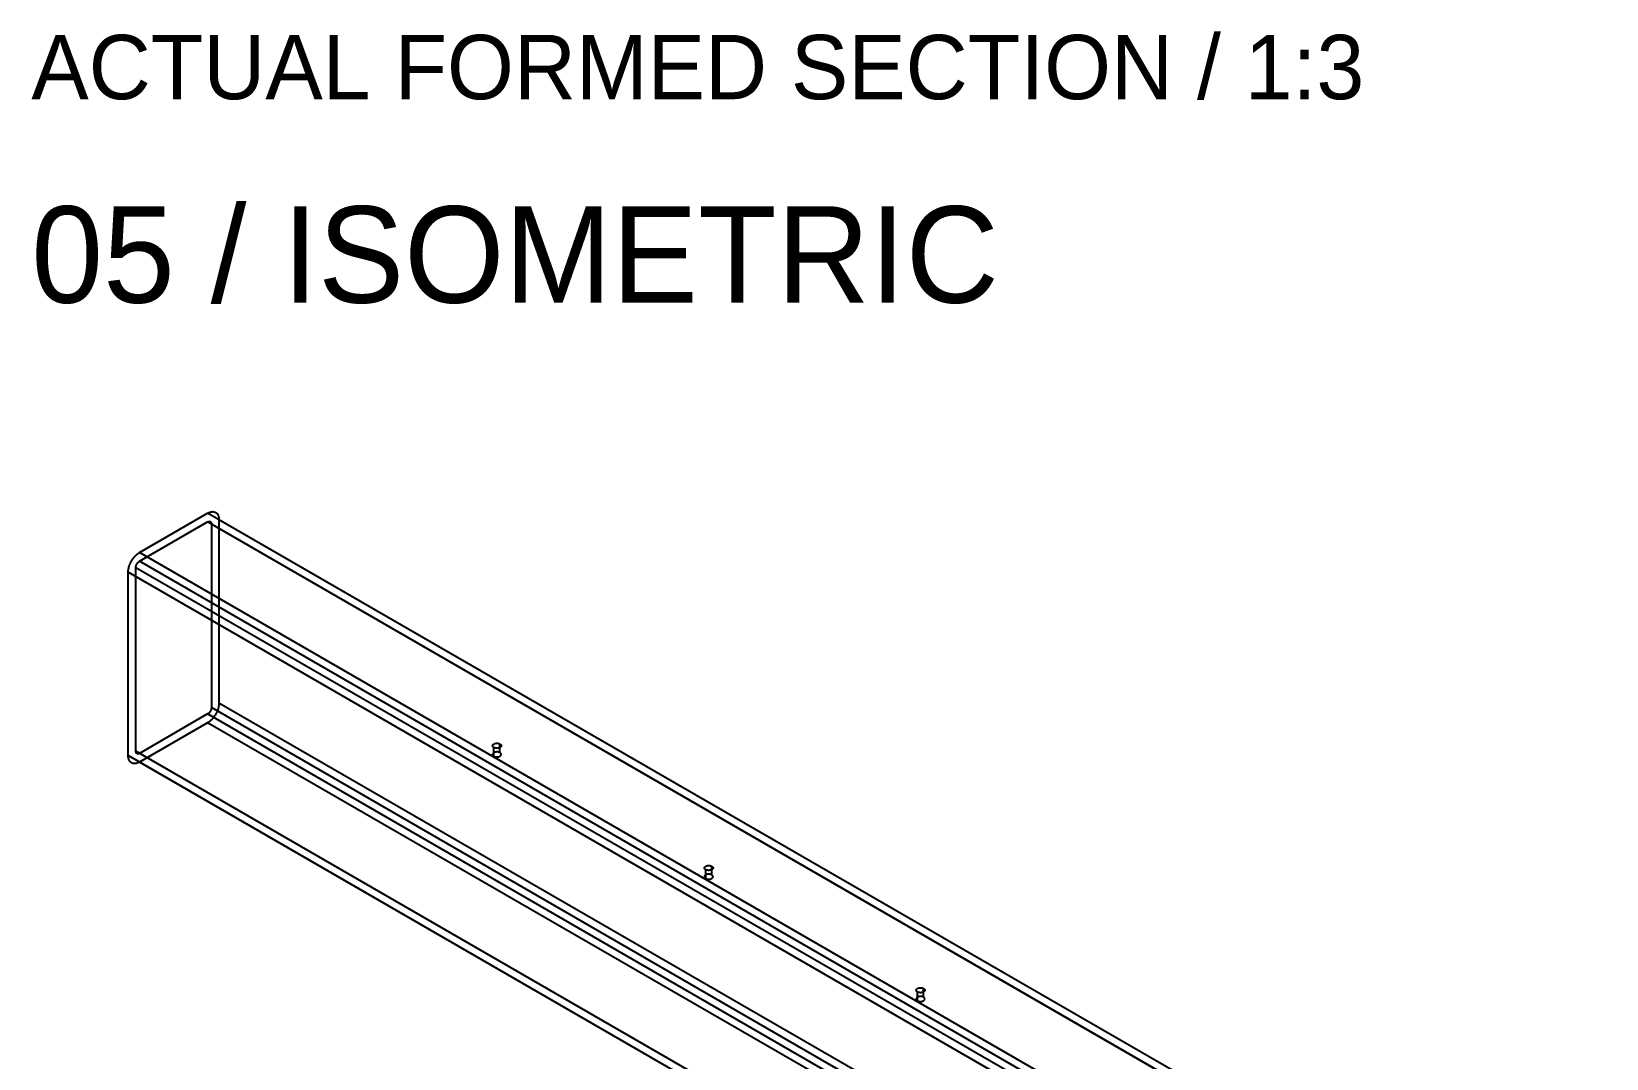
# Model space of a CAD drawing. Header units: inches. Extents: x 1.4 to 100.6, y 1.4 to 64.6.
# Drawn here: x 81.75 to 94, y 37.16 to 45.15 of the extents above; entities that cross this region are included whole.
import ezdxf

# ---------------------------------------------------------------- set-up
doc = ezdxf.new("R2010")
doc.units = ezdxf.units.IN
doc.header["$MEASUREMENT"] = 0

msp = doc.modelspace()

# ---------------------------------------------------------------- linework, layer by layer
at = {"layer": 'OUTLINE'}
for p, q in [((82.592, 41.099), (83.121, 41.405)), ((83.121, 41.405), (83.123, 41.406)), ((96.325, 33.781), (83.121, 41.405)), ((83.123, 41.406), (83.125, 41.407)), ((83.125, 41.407), (83.127, 41.408)), ((83.127, 41.408), (83.13, 41.409)), ((83.13, 41.409), (83.132, 41.41)), ((83.132, 41.41), (83.134, 41.411)), ((83.134, 41.411), (83.136, 41.412)), ((83.136, 41.412), (83.138, 41.413)), ((83.138, 41.413), (83.14, 41.413)), ((83.14, 41.413), (83.142, 41.414)), ((83.142, 41.414), (83.144, 41.415)), ((83.144, 41.415), (83.147, 41.415)), ((83.147, 41.415), (83.149, 41.415)), ((83.149, 41.415), (83.151, 41.416)), ((83.151, 41.416), (83.153, 41.416)), ((83.153, 41.416), (83.155, 41.416)), ((83.155, 41.416), (83.157, 41.417)), ((83.157, 41.417), (83.159, 41.417)), ((83.159, 41.417), (83.161, 41.417)), ((83.161, 41.417), (83.163, 41.417)), ((83.163, 41.417), (83.164, 41.417)), ((83.164, 41.417), (83.166, 41.416)), ((83.166, 41.416), (83.168, 41.416)), ((83.168, 41.416), (83.17, 41.416)), ((83.17, 41.416), (83.172, 41.415)), ((83.172, 41.415), (83.173, 41.415)), ((83.173, 41.415), (83.175, 41.414)), ((83.175, 41.414), (83.177, 41.414)), ((83.177, 41.414), (83.179, 41.413)), ((83.179, 41.413), (83.18, 41.412)), ((83.18, 41.412), (83.182, 41.412)), ((83.182, 41.412), (83.183, 41.411)), ((83.183, 41.411), (83.185, 41.41)), ((83.185, 41.41), (83.186, 41.409)), ((83.186, 41.409), (83.188, 41.408)), ((83.188, 41.408), (83.189, 41.407)), ((83.189, 41.407), (83.19, 41.406)), ((83.19, 41.406), (83.192, 41.404)), ((83.192, 41.404), (83.193, 41.403)), ((83.193, 41.403), (83.194, 41.402)), ((83.194, 41.402), (83.195, 41.4)), ((83.195, 41.4), (83.197, 41.399)), ((83.197, 41.399), (83.198, 41.397)), ((83.198, 41.397), (83.199, 41.396)), ((83.199, 41.396), (83.2, 41.394)), ((82.592, 41.031), (83.121, 41.337)), ((96.325, 33.713), (83.121, 41.337)), ((83.121, 41.337), (83.122, 41.337)), ((83.122, 41.337), (83.122, 41.338)), ((83.122, 41.338), (83.123, 41.338)), ((83.123, 41.338), (83.124, 41.338)), ((83.124, 41.338), (83.125, 41.339)), ((83.125, 41.339), (83.125, 41.339)), ((83.125, 41.339), (83.126, 41.339)), ((83.126, 41.339), (83.127, 41.339)), ((83.127, 41.339), (83.127, 41.34)), ((83.127, 41.34), (83.128, 41.34)), ((83.128, 41.34), (83.129, 41.34)), ((83.129, 41.34), (83.129, 41.34)), ((83.129, 41.34), (83.13, 41.34)), ((83.13, 41.34), (83.131, 41.34)), ((83.131, 41.34), (83.132, 41.341)), ((83.132, 41.341), (83.132, 41.341)), ((83.132, 41.341), (83.133, 41.341)), ((83.133, 41.341), (83.133, 41.341)), ((83.133, 41.341), (83.134, 41.341)), ((83.134, 41.341), (83.135, 41.341)), ((83.135, 41.341), (83.135, 41.341)), ((83.135, 41.341), (83.136, 41.341)), ((83.136, 41.341), (83.137, 41.341)), ((83.137, 41.341), (83.137, 41.34)), ((83.137, 41.34), (83.138, 41.34)), ((83.138, 41.34), (83.138, 41.34)), ((83.138, 41.34), (83.139, 41.34)), ((83.139, 41.34), (83.14, 41.34)), ((83.14, 41.34), (83.14, 41.34)), ((83.14, 41.34), (83.141, 41.339)), ((83.141, 41.339), (83.141, 41.339)), ((83.141, 41.339), (83.142, 41.339)), ((83.142, 41.339), (83.142, 41.338)), ((83.142, 41.338), (83.143, 41.338)), ((83.143, 41.338), (83.143, 41.338)), ((83.143, 41.338), (83.144, 41.337)), ((83.144, 41.337), (83.144, 41.337)), ((83.144, 41.337), (83.145, 41.337)), ((83.145, 41.337), (83.145, 41.336)), ((83.145, 41.336), (83.145, 41.336)), ((83.145, 41.336), (83.146, 41.335)), ((83.146, 41.335), (83.146, 41.335)), ((83.146, 41.335), (83.147, 41.334)), ((83.147, 41.334), (83.147, 41.334)), ((83.147, 41.334), (83.147, 41.333)), ((83.147, 41.333), (83.148, 41.333)), ((83.148, 41.333), (83.148, 41.332)), ((83.148, 41.332), (83.148, 41.331)), ((83.148, 41.331), (83.148, 41.331)), ((83.148, 41.331), (83.149, 41.33)), ((83.149, 41.33), (83.149, 41.33)), ((83.149, 41.33), (83.149, 41.329)), ((83.149, 41.329), (83.149, 41.328)), ((83.149, 41.328), (83.149, 41.327)), ((83.149, 41.327), (83.15, 41.327)), ((83.15, 41.327), (83.15, 41.326)), ((83.15, 41.326), (83.15, 41.325)), ((83.15, 41.325), (83.15, 41.325)), ((83.15, 41.325), (83.15, 41.324)), ((83.15, 41.324), (83.15, 41.323)), ((83.15, 41.323), (83.15, 41.322)), ((83.15, 41.322), (83.15, 41.321)), ((83.15, 41.321), (83.15, 41.321)), ((83.15, 41.321), (83.15, 41.32)), ((96.354, 33.696), (83.15, 41.32)), ((83.15, 41.32), (83.15, 39.893)), ((83.2, 41.394), (83.201, 41.392)), ((83.201, 41.392), (83.202, 41.391)), ((83.202, 41.391), (83.202, 41.389)), ((83.202, 41.389), (83.203, 41.387)), ((83.203, 41.387), (83.204, 41.385)), ((83.204, 41.385), (83.205, 41.383)), ((83.205, 41.383), (83.205, 41.381)), ((83.205, 41.381), (83.206, 41.379)), ((83.206, 41.379), (83.206, 41.377)), ((83.206, 41.377), (83.207, 41.375)), ((83.207, 41.375), (83.207, 41.373)), ((83.207, 41.373), (83.208, 41.37)), ((83.208, 41.37), (83.208, 41.368)), ((83.208, 41.368), (83.208, 41.366)), ((83.208, 41.366), (83.209, 41.363)), ((83.209, 41.363), (83.209, 41.361)), ((83.209, 41.361), (83.209, 41.359)), ((83.209, 41.359), (83.209, 41.356)), ((83.209, 41.356), (83.209, 41.354)), ((83.209, 41.354), (83.209, 39.927)), ((96.413, 33.73), (83.209, 41.354)), ((82.526, 41.028), (82.528, 41.03)), ((82.528, 41.03), (82.529, 41.033)), ((82.529, 41.033), (82.531, 41.036)), ((82.531, 41.036), (82.532, 41.038)), ((82.532, 41.038), (82.534, 41.041)), ((82.534, 41.041), (82.536, 41.044)), ((82.536, 41.044), (82.537, 41.046)), ((82.537, 41.046), (82.539, 41.049)), ((82.539, 41.049), (82.541, 41.051)), ((82.541, 41.051), (82.543, 41.054)), ((82.543, 41.054), (82.544, 41.056)), ((82.544, 41.056), (82.546, 41.058)), ((82.546, 41.058), (82.548, 41.061)), ((82.548, 41.061), (82.55, 41.063)), ((82.55, 41.063), (82.552, 41.065)), ((82.552, 41.065), (82.554, 41.067)), ((82.554, 41.067), (82.556, 41.07)), ((82.556, 41.07), (82.558, 41.072)), ((82.558, 41.072), (82.56, 41.074)), ((82.56, 41.074), (82.562, 41.076)), ((82.562, 41.076), (82.564, 41.078)), ((82.564, 41.078), (82.566, 41.08)), ((82.566, 41.08), (82.568, 41.082)), ((82.568, 41.082), (82.57, 41.084)), ((82.57, 41.084), (82.572, 41.085)), ((82.572, 41.085), (82.574, 41.087)), ((82.574, 41.087), (82.576, 41.089)), ((82.576, 41.089), (82.579, 41.09)), ((82.579, 41.09), (82.581, 41.092)), ((82.581, 41.092), (82.583, 41.094)), ((82.583, 41.094), (82.585, 41.095)), ((82.585, 41.095), (82.587, 41.096)), ((82.587, 41.096), (82.589, 41.098)), ((82.587, 41.028), (82.588, 41.029)), ((82.588, 41.029), (82.589, 41.029)), ((82.589, 41.098), (82.592, 41.099)), ((82.589, 41.029), (82.589, 41.03)), ((82.589, 41.03), (82.59, 41.03)), ((82.59, 41.03), (82.591, 41.031)), ((82.591, 41.031), (82.592, 41.031)), ((95.796, 33.475), (82.592, 41.099)), ((95.796, 33.407), (82.592, 41.031)), ((82.503, 40.951), (82.504, 40.954)), ((82.503, 40.949), (82.503, 40.951)), ((82.503, 40.946), (82.503, 40.949)), ((95.708, 33.323), (82.503, 40.946)), ((82.503, 39.52), (82.503, 40.946)), ((82.504, 40.962), (82.505, 40.964)), ((82.504, 40.959), (82.504, 40.962)), ((82.504, 40.956), (82.504, 40.959)), ((82.504, 40.954), (82.504, 40.956)), ((82.505, 40.97), (82.506, 40.972)), ((82.505, 40.967), (82.505, 40.97)), ((82.505, 40.964), (82.505, 40.967)), ((82.506, 40.972), (82.507, 40.975)), ((82.507, 40.978), (82.508, 40.981)), ((82.507, 40.975), (82.507, 40.978)), ((82.508, 40.981), (82.509, 40.984)), ((82.509, 40.986), (82.51, 40.989)), ((82.509, 40.984), (82.509, 40.986)), ((82.51, 40.989), (82.511, 40.992)), ((82.511, 40.992), (82.512, 40.995)), ((82.512, 40.995), (82.513, 40.997)), ((82.513, 40.997), (82.514, 41)), ((82.514, 41), (82.515, 41.003)), ((82.515, 41.003), (82.516, 41.006)), ((82.516, 41.006), (82.517, 41.009)), ((82.517, 41.009), (82.518, 41.011)), ((82.518, 41.011), (82.519, 41.014)), ((82.519, 41.014), (82.521, 41.017)), ((82.521, 41.017), (82.522, 41.02)), ((82.522, 41.02), (82.523, 41.022)), ((82.523, 41.022), (82.525, 41.025)), ((82.525, 41.025), (82.526, 41.028)), ((82.562, 40.985), (82.563, 40.986)), ((82.562, 40.984), (82.562, 40.985)), ((82.562, 40.983), (82.562, 40.984)), ((82.562, 40.984), (82.562, 40.984)), ((82.562, 40.982), (82.562, 40.983)), ((82.562, 40.981), (82.562, 40.982)), ((82.562, 40.98), (82.562, 40.981)), ((82.562, 39.554), (82.562, 40.98)), ((95.766, 33.357), (82.562, 40.98)), ((82.563, 40.991), (82.564, 40.992)), ((82.563, 40.99), (82.563, 40.991)), ((82.563, 40.989), (82.563, 40.99)), ((82.563, 40.988), (82.563, 40.989)), ((82.563, 40.987), (82.563, 40.988)), ((82.563, 40.986), (82.563, 40.987)), ((82.564, 40.994), (82.565, 40.995)), ((82.564, 40.993), (82.564, 40.994)), ((82.564, 40.994), (82.564, 40.994)), ((82.564, 40.992), (82.564, 40.993)), ((82.565, 40.997), (82.566, 40.998)), ((82.565, 40.996), (82.565, 40.997)), ((82.565, 40.995), (82.565, 40.996)), ((82.566, 41), (82.567, 41.001)), ((82.566, 40.999), (82.566, 41)), ((82.566, 40.998), (82.566, 40.999)), ((82.567, 41.002), (82.568, 41.003)), ((82.567, 41.001), (82.567, 41.002)), ((82.568, 41.005), (82.569, 41.006)), ((82.568, 41.004), (82.568, 41.005)), ((82.568, 41.003), (82.568, 41.004)), ((82.569, 41.006), (82.57, 41.007)), ((82.569, 41.006), (82.569, 41.006)), ((82.57, 41.008), (82.571, 41.009)), ((82.57, 41.007), (82.57, 41.008)), ((82.571, 41.01), (82.572, 41.011)), ((82.571, 41.009), (82.571, 41.01)), ((82.572, 41.012), (82.573, 41.013)), ((82.572, 41.011), (82.572, 41.012)), ((82.573, 41.013), (82.574, 41.014)), ((82.573, 41.013), (82.573, 41.013)), ((82.574, 41.014), (82.575, 41.015)), ((82.575, 41.016), (82.576, 41.017)), ((82.575, 41.015), (82.575, 41.016)), ((82.576, 41.017), (82.576, 41.018)), ((82.576, 41.018), (82.577, 41.018)), ((82.577, 41.018), (82.578, 41.019)), ((82.578, 41.02), (82.579, 41.021)), ((82.578, 41.019), (82.578, 41.02)), ((82.579, 41.021), (82.58, 41.021)), ((82.58, 41.022), (82.581, 41.023)), ((82.58, 41.021), (82.58, 41.022)), ((82.581, 41.023), (82.582, 41.023)), ((82.582, 41.024), (82.583, 41.025)), ((82.582, 41.023), (82.582, 41.024)), ((82.583, 41.025), (82.584, 41.025)), ((82.584, 41.026), (82.585, 41.027)), ((82.584, 41.025), (82.584, 41.026)), ((82.585, 41.027), (82.586, 41.027)), ((82.586, 41.027), (82.587, 41.028)), ((82.587, 41.028), (82.587, 41.028)), ((83.209, 39.927), (83.209, 39.925)), ((96.413, 32.304), (83.209, 39.927)), ((83.121, 39.843), (82.592, 39.537)), ((96.325, 32.219), (83.121, 39.843)), ((83.122, 39.843), (83.121, 39.843)), ((83.123, 39.844), (83.122, 39.843)), ((83.122, 39.843), (83.122, 39.843)), ((83.124, 39.844), (83.123, 39.844)), ((83.125, 39.845), (83.124, 39.844)), ((83.126, 39.846), (83.125, 39.845)), ((83.125, 39.845), (83.125, 39.845)), ((83.127, 39.847), (83.126, 39.846)), ((83.128, 39.848), (83.127, 39.847)), ((83.127, 39.847), (83.127, 39.847)), ((83.129, 39.848), (83.128, 39.848)), ((83.13, 39.85), (83.129, 39.849)), ((83.129, 39.849), (83.129, 39.848)), ((83.131, 39.85), (83.13, 39.85)), ((83.132, 39.851), (83.131, 39.85)), ((83.133, 39.852), (83.132, 39.852)), ((83.132, 39.852), (83.132, 39.851)), ((83.134, 39.854), (83.133, 39.853)), ((83.133, 39.853), (83.133, 39.852)), ((83.135, 39.855), (83.134, 39.854)), ((83.136, 39.856), (83.135, 39.855)), ((83.135, 39.855), (83.135, 39.855)), ((83.137, 39.857), (83.136, 39.856)), ((83.138, 39.859), (83.137, 39.858)), ((83.137, 39.858), (83.137, 39.857)), ((83.139, 39.86), (83.138, 39.859)), ((83.138, 39.859), (83.138, 39.859)), ((83.14, 39.861), (83.139, 39.86)), ((83.141, 39.863), (83.14, 39.862)), ((83.14, 39.862), (83.14, 39.861)), ((83.142, 39.865), (83.141, 39.864)), ((83.141, 39.864), (83.141, 39.863)), ((83.143, 39.866), (83.142, 39.865)), ((83.142, 39.865), (83.142, 39.865)), ((83.144, 39.868), (83.143, 39.867)), ((83.143, 39.867), (83.143, 39.866)), ((83.145, 39.87), (83.144, 39.869)), ((83.144, 39.869), (83.144, 39.868)), ((83.146, 39.873), (83.145, 39.872)), ((83.145, 39.872), (83.145, 39.871)), ((83.145, 39.871), (83.145, 39.87)), ((83.147, 39.875), (83.146, 39.874)), ((83.146, 39.874), (83.146, 39.873)), ((83.148, 39.877), (83.147, 39.876)), ((83.147, 39.876), (83.147, 39.875)), ((83.147, 39.875), (83.147, 39.875)), ((83.149, 39.881), (83.148, 39.88)), ((83.148, 39.88), (83.148, 39.879)), ((83.148, 39.879), (83.148, 39.878)), ((83.148, 39.878), (83.148, 39.877)), ((83.15, 39.886), (83.149, 39.885)), ((83.149, 39.885), (83.149, 39.884)), ((83.149, 39.884), (83.149, 39.883)), ((83.149, 39.883), (83.149, 39.882)), ((83.149, 39.882), (83.149, 39.881)), ((96.354, 32.27), (83.15, 39.893)), ((83.15, 39.893), (83.15, 39.893)), ((83.15, 39.893), (83.15, 39.892)), ((83.15, 39.892), (83.15, 39.891)), ((83.15, 39.891), (83.15, 39.89)), ((83.15, 39.89), (83.15, 39.889)), ((83.15, 39.889), (83.15, 39.888)), ((83.15, 39.888), (83.15, 39.887)), ((83.15, 39.887), (83.15, 39.887)), ((83.15, 39.887), (83.15, 39.886)), ((83.157, 39.804), (83.155, 39.802)), ((83.159, 39.806), (83.157, 39.804)), ((83.161, 39.808), (83.159, 39.806)), ((83.163, 39.811), (83.161, 39.808)), ((83.164, 39.813), (83.163, 39.811)), ((83.166, 39.815), (83.164, 39.813)), ((83.168, 39.818), (83.166, 39.815)), ((83.17, 39.82), (83.168, 39.818)), ((83.172, 39.823), (83.17, 39.82)), ((83.173, 39.825), (83.172, 39.823)), ((83.175, 39.828), (83.173, 39.825)), ((83.177, 39.83), (83.175, 39.828)), ((83.179, 39.833), (83.177, 39.83)), ((83.18, 39.835), (83.179, 39.833)), ((83.182, 39.838), (83.18, 39.835)), ((83.183, 39.84), (83.182, 39.838)), ((83.185, 39.843), (83.183, 39.84)), ((83.186, 39.846), (83.185, 39.843)), ((83.188, 39.849), (83.186, 39.846)), ((83.189, 39.851), (83.188, 39.849)), ((83.19, 39.854), (83.189, 39.851)), ((83.192, 39.857), (83.19, 39.854)), ((83.193, 39.86), (83.192, 39.857)), ((83.194, 39.862), (83.193, 39.86)), ((83.195, 39.865), (83.194, 39.862)), ((83.197, 39.868), (83.195, 39.865)), ((83.198, 39.871), (83.197, 39.868)), ((83.199, 39.873), (83.198, 39.871)), ((83.2, 39.876), (83.199, 39.873)), ((83.201, 39.879), (83.2, 39.876)), ((83.202, 39.882), (83.201, 39.879)), ((83.203, 39.887), (83.202, 39.885)), ((83.202, 39.885), (83.202, 39.882)), ((83.204, 39.89), (83.203, 39.887)), ((83.205, 39.893), (83.204, 39.89)), ((83.206, 39.898), (83.205, 39.896)), ((83.205, 39.896), (83.205, 39.893)), ((83.207, 39.904), (83.206, 39.901)), ((83.206, 39.901), (83.206, 39.898)), ((83.208, 39.909), (83.207, 39.907)), ((83.207, 39.907), (83.207, 39.904)), ((83.209, 39.917), (83.208, 39.915)), ((83.208, 39.915), (83.208, 39.912)), ((83.208, 39.912), (83.208, 39.909)), ((83.209, 39.925), (83.209, 39.922)), ((83.209, 39.922), (83.209, 39.92)), ((83.209, 39.92), (83.209, 39.917)), ((83.121, 39.775), (82.592, 39.469)), ((83.123, 39.776), (83.121, 39.775)), ((96.325, 32.151), (83.121, 39.775)), ((83.125, 39.777), (83.123, 39.776)), ((83.127, 39.779), (83.125, 39.777)), ((83.13, 39.78), (83.127, 39.779)), ((83.132, 39.782), (83.13, 39.78)), ((83.134, 39.783), (83.132, 39.782)), ((83.136, 39.785), (83.134, 39.783)), ((83.138, 39.787), (83.136, 39.785)), ((83.14, 39.788), (83.138, 39.787)), ((83.142, 39.79), (83.14, 39.788)), ((83.144, 39.792), (83.142, 39.79)), ((83.147, 39.794), (83.144, 39.792)), ((83.149, 39.796), (83.147, 39.794)), ((83.151, 39.798), (83.149, 39.796)), ((83.153, 39.8), (83.151, 39.798)), ((83.155, 39.802), (83.153, 39.8)), ((85.337, 39.598), (85.338, 39.599)), ((85.337, 39.597), (85.337, 39.598)), ((85.337, 39.596), (85.337, 39.597)), ((85.337, 39.595), (85.337, 39.596)), ((85.337, 39.594), (85.337, 39.595)), ((85.338, 39.594), (85.337, 39.594)), ((85.338, 39.601), (85.339, 39.602)), ((85.338, 39.6), (85.338, 39.601)), ((85.338, 39.599), (85.338, 39.6)), ((85.338, 39.593), (85.338, 39.594)), ((85.338, 39.592), (85.338, 39.593)), ((85.339, 39.591), (85.338, 39.592)), ((85.339, 39.603), (85.34, 39.604)), ((85.339, 39.602), (85.339, 39.603)), ((85.339, 39.59), (85.339, 39.591)), ((85.34, 39.589), (85.339, 39.59)), ((85.34, 39.604), (85.34, 39.605)), ((85.34, 39.605), (85.341, 39.605)), ((85.34, 39.588), (85.34, 39.589)), ((85.341, 39.587), (85.34, 39.588)), ((85.341, 39.605), (85.342, 39.606)), ((85.342, 39.586), (85.341, 39.587)), ((85.342, 39.606), (85.343, 39.607)), ((85.343, 39.586), (85.342, 39.586)), ((85.343, 39.607), (85.344, 39.608)), ((85.344, 39.585), (85.343, 39.586)), ((85.344, 39.608), (85.345, 39.609)), ((85.345, 39.584), (85.344, 39.585)), ((85.345, 39.609), (85.346, 39.609)), ((85.346, 39.583), (85.345, 39.584)), ((85.346, 39.609), (85.347, 39.61)), ((85.347, 39.583), (85.346, 39.583)), ((85.347, 39.61), (85.348, 39.611)), ((85.347, 39.515), (85.347, 39.583)), ((85.348, 39.582), (85.347, 39.583)), ((85.348, 39.611), (85.349, 39.611)), ((85.349, 39.581), (85.348, 39.582)), ((85.349, 39.611), (85.351, 39.612)), ((85.351, 39.581), (85.349, 39.581)), ((85.351, 39.612), (85.352, 39.612)), ((85.352, 39.58), (85.351, 39.581)), ((85.352, 39.612), (85.353, 39.613)), ((85.353, 39.58), (85.352, 39.58)), ((85.353, 39.613), (85.355, 39.613)), ((85.355, 39.579), (85.353, 39.58)), ((85.355, 39.613), (85.356, 39.614)), ((85.356, 39.579), (85.355, 39.579)), ((85.356, 39.614), (85.358, 39.614)), ((85.358, 39.579), (85.356, 39.579)), ((85.358, 39.614), (85.359, 39.615)), ((85.359, 39.578), (85.358, 39.579)), ((85.359, 39.615), (85.361, 39.615)), ((85.361, 39.578), (85.359, 39.578)), ((85.361, 39.615), (85.363, 39.615)), ((85.363, 39.578), (85.361, 39.578)), ((85.363, 39.615), (85.364, 39.615)), ((85.364, 39.577), (85.363, 39.578)), ((85.364, 39.615), (85.366, 39.615)), ((85.366, 39.577), (85.364, 39.577)), ((85.366, 39.615), (85.367, 39.616)), ((85.367, 39.577), (85.366, 39.577)), ((85.367, 39.616), (85.369, 39.616)), ((85.369, 39.577), (85.367, 39.577)), ((85.369, 39.616), (85.371, 39.616)), ((85.371, 39.577), (85.369, 39.577)), ((85.371, 39.616), (85.372, 39.616)), ((85.372, 39.577), (85.371, 39.577)), ((85.372, 39.616), (85.374, 39.616)), ((85.374, 39.577), (85.372, 39.577)), ((85.374, 39.616), (85.376, 39.615)), ((85.376, 39.577), (85.374, 39.577)), ((85.376, 39.615), (85.377, 39.615)), ((85.377, 39.577), (85.376, 39.577)), ((85.377, 39.615), (85.379, 39.615)), ((85.379, 39.578), (85.377, 39.577)), ((85.379, 39.615), (85.38, 39.615)), ((85.38, 39.578), (85.379, 39.578)), ((85.38, 39.615), (85.382, 39.615)), ((85.382, 39.578), (85.38, 39.578)), ((85.382, 39.615), (85.383, 39.614)), ((85.383, 39.579), (85.382, 39.578)), ((85.383, 39.614), (85.385, 39.614)), ((85.385, 39.579), (85.383, 39.579)), ((85.385, 39.614), (85.386, 39.613)), ((85.386, 39.579), (85.385, 39.579)), ((85.386, 39.613), (85.388, 39.613)), ((85.388, 39.58), (85.386, 39.579)), ((85.388, 39.613), (85.389, 39.612)), ((85.389, 39.58), (85.388, 39.58)), ((85.389, 39.612), (85.391, 39.612)), ((85.391, 39.581), (85.389, 39.58)), ((85.391, 39.612), (85.392, 39.611)), ((85.392, 39.581), (85.391, 39.581)), ((85.392, 39.611), (85.393, 39.611)), ((85.393, 39.582), (85.392, 39.581)), ((85.393, 39.611), (85.394, 39.61)), ((85.394, 39.583), (85.393, 39.582)), ((85.394, 39.61), (85.395, 39.609)), ((85.394, 39.542), (85.394, 39.61)), ((85.395, 39.583), (85.394, 39.583)), ((85.395, 39.609), (85.396, 39.609)), ((85.396, 39.584), (85.395, 39.583)), ((85.396, 39.609), (85.397, 39.608)), ((85.397, 39.585), (85.396, 39.584)), ((85.397, 39.608), (85.398, 39.607)), ((85.398, 39.586), (85.397, 39.585)), ((85.398, 39.607), (85.399, 39.606)), ((85.399, 39.586), (85.398, 39.586)), ((85.399, 39.606), (85.4, 39.605)), ((85.4, 39.587), (85.399, 39.586)), ((85.4, 39.605), (85.401, 39.605)), ((85.401, 39.588), (85.4, 39.587)), ((85.401, 39.605), (85.402, 39.604)), ((85.402, 39.589), (85.401, 39.588)), ((85.402, 39.604), (85.402, 39.603)), ((85.402, 39.603), (85.403, 39.602)), ((85.403, 39.591), (85.402, 39.59)), ((85.402, 39.59), (85.402, 39.589)), ((85.403, 39.602), (85.403, 39.601)), ((85.403, 39.601), (85.403, 39.6)), ((85.403, 39.6), (85.404, 39.599)), ((85.404, 39.594), (85.403, 39.593)), ((85.403, 39.593), (85.403, 39.592)), ((85.403, 39.592), (85.403, 39.591)), ((85.404, 39.599), (85.404, 39.598)), ((85.404, 39.598), (85.404, 39.597)), ((85.404, 39.597), (85.404, 39.596)), ((85.404, 39.596), (85.404, 39.595)), ((85.404, 39.595), (85.404, 39.594)), ((85.404, 39.594), (85.404, 39.594)), ((95.708, 31.896), (82.503, 39.52)), ((82.503, 39.517), (82.503, 39.52)), ((82.503, 39.515), (82.503, 39.517)), ((82.504, 39.513), (82.503, 39.515)), ((82.504, 39.51), (82.504, 39.513)), ((82.504, 39.508), (82.504, 39.51)), ((82.504, 39.506), (82.504, 39.508)), ((82.505, 39.503), (82.504, 39.506)), ((82.505, 39.501), (82.505, 39.503)), ((82.505, 39.499), (82.505, 39.501)), ((82.506, 39.497), (82.505, 39.499)), ((82.507, 39.495), (82.506, 39.497)), ((82.507, 39.493), (82.507, 39.495)), ((82.508, 39.491), (82.507, 39.493)), ((82.509, 39.489), (82.508, 39.491)), ((82.509, 39.487), (82.509, 39.489)), ((82.51, 39.485), (82.509, 39.487)), ((82.511, 39.483), (82.51, 39.485)), ((82.512, 39.481), (82.511, 39.483)), ((82.513, 39.48), (82.512, 39.481)), ((82.514, 39.478), (82.513, 39.48)), ((82.515, 39.476), (82.514, 39.478)), ((82.516, 39.475), (82.515, 39.476)), ((82.517, 39.473), (82.516, 39.475)), ((82.518, 39.472), (82.517, 39.473)), ((82.519, 39.471), (82.518, 39.472)), ((82.521, 39.469), (82.519, 39.471)), ((82.522, 39.468), (82.521, 39.469)), ((82.523, 39.467), (82.522, 39.468)), ((82.525, 39.466), (82.523, 39.467)), ((82.526, 39.465), (82.525, 39.466)), ((82.528, 39.464), (82.526, 39.465)), ((82.529, 39.463), (82.528, 39.464)), ((82.531, 39.462), (82.529, 39.463)), ((82.532, 39.461), (82.531, 39.462)), ((82.534, 39.46), (82.532, 39.461)), ((82.536, 39.46), (82.534, 39.46)), ((82.537, 39.459), (82.536, 39.46)), ((82.539, 39.459), (82.537, 39.459)), ((82.541, 39.458), (82.539, 39.459)), ((82.543, 39.458), (82.541, 39.458)), ((82.544, 39.458), (82.543, 39.458)), ((82.546, 39.457), (82.544, 39.458)), ((82.548, 39.457), (82.546, 39.457)), ((82.55, 39.457), (82.548, 39.457)), ((82.552, 39.457), (82.55, 39.457)), ((82.554, 39.457), (82.552, 39.457)), ((82.556, 39.457), (82.554, 39.457)), ((82.558, 39.457), (82.556, 39.457)), ((82.56, 39.458), (82.558, 39.457)), ((82.562, 39.458), (82.56, 39.458)), ((95.766, 31.93), (82.562, 39.554)), ((82.562, 39.553), (82.562, 39.554)), ((82.562, 39.552), (82.562, 39.553)), ((82.562, 39.551), (82.562, 39.552)), ((82.562, 39.55), (82.562, 39.551)), ((82.562, 39.551), (82.562, 39.551)), ((82.562, 39.549), (82.562, 39.55)), ((82.563, 39.548), (82.562, 39.549)), ((82.564, 39.458), (82.562, 39.458)), ((82.563, 39.547), (82.563, 39.548)), ((82.563, 39.548), (82.563, 39.548)), ((82.563, 39.546), (82.563, 39.547)), ((82.563, 39.545), (82.563, 39.546)), ((82.564, 39.544), (82.563, 39.545)), ((82.563, 39.545), (82.563, 39.545)), ((82.564, 39.543), (82.564, 39.544)), ((82.564, 39.542), (82.564, 39.543)), ((82.564, 39.543), (82.564, 39.543)), ((82.565, 39.542), (82.564, 39.542)), ((82.566, 39.459), (82.564, 39.458)), ((82.565, 39.541), (82.565, 39.542)), ((82.565, 39.54), (82.565, 39.541)), ((82.566, 39.54), (82.565, 39.54)), ((82.566, 39.539), (82.566, 39.54)), ((82.567, 39.538), (82.566, 39.539)), ((82.566, 39.539), (82.566, 39.539)), ((82.568, 39.459), (82.566, 39.459)), ((82.568, 39.537), (82.567, 39.538)), ((82.567, 39.538), (82.567, 39.538)), ((82.569, 39.536), (82.568, 39.537)), ((82.568, 39.537), (82.568, 39.537)), ((82.568, 39.537), (82.568, 39.537)), ((82.57, 39.46), (82.568, 39.459)), ((82.57, 39.536), (82.569, 39.536)), ((82.569, 39.536), (82.569, 39.536)), ((82.57, 39.535), (82.57, 39.536)), ((82.571, 39.535), (82.57, 39.535)), ((82.572, 39.46), (82.57, 39.46)), ((82.572, 39.534), (82.571, 39.535)), ((82.571, 39.535), (82.571, 39.535)), ((82.573, 39.534), (82.572, 39.534)), ((82.572, 39.534), (82.572, 39.534)), ((82.574, 39.461), (82.572, 39.46)), ((82.574, 39.533), (82.573, 39.534)), ((82.573, 39.534), (82.573, 39.534)), ((82.575, 39.533), (82.574, 39.533)), ((82.576, 39.462), (82.574, 39.461)), ((82.576, 39.533), (82.575, 39.533)), ((82.575, 39.533), (82.575, 39.533)), ((82.577, 39.533), (82.576, 39.533)), ((82.576, 39.533), (82.576, 39.533)), ((82.579, 39.463), (82.576, 39.462)), ((82.578, 39.533), (82.577, 39.533)), ((82.579, 39.533), (82.578, 39.533)), ((82.578, 39.533), (82.578, 39.533)), ((82.58, 39.533), (82.579, 39.533)), ((82.581, 39.464), (82.579, 39.463)), ((82.581, 39.533), (82.58, 39.533)), ((82.58, 39.533), (82.58, 39.533)), ((82.582, 39.533), (82.581, 39.533)), ((82.583, 39.465), (82.581, 39.464)), ((82.583, 39.533), (82.582, 39.533)), ((82.582, 39.533), (82.582, 39.533)), ((82.584, 39.534), (82.583, 39.533)), ((82.585, 39.466), (82.583, 39.465)), ((82.585, 39.534), (82.584, 39.534)), ((82.584, 39.534), (82.584, 39.534)), ((82.586, 39.534), (82.585, 39.534)), ((82.587, 39.467), (82.585, 39.466)), ((82.587, 39.535), (82.586, 39.534)), ((82.588, 39.535), (82.587, 39.535)), ((82.587, 39.535), (82.587, 39.535)), ((82.589, 39.468), (82.587, 39.467)), ((82.589, 39.535), (82.588, 39.535)), ((82.59, 39.536), (82.589, 39.536)), ((82.589, 39.536), (82.589, 39.535)), ((82.592, 39.469), (82.589, 39.468)), ((82.591, 39.537), (82.59, 39.536)), ((82.592, 39.537), (82.591, 39.537)), ((95.796, 31.913), (82.592, 39.537)), ((95.796, 31.845), (82.592, 39.469)), ((85.338, 39.531), (85.337, 39.53)), ((85.337, 39.53), (85.337, 39.529)), ((85.337, 39.529), (85.337, 39.528)), ((85.337, 39.528), (85.337, 39.527)), ((85.337, 39.527), (85.337, 39.527)), ((85.337, 39.527), (85.338, 39.526)), ((85.339, 39.534), (85.338, 39.533)), ((85.338, 39.533), (85.338, 39.532)), ((85.338, 39.532), (85.338, 39.531)), ((85.338, 39.526), (85.338, 39.525)), ((85.338, 39.525), (85.338, 39.524)), ((85.338, 39.524), (85.339, 39.523)), ((85.34, 39.536), (85.339, 39.535)), ((85.339, 39.535), (85.339, 39.534)), ((85.339, 39.523), (85.339, 39.522)), ((85.339, 39.522), (85.34, 39.521)), ((85.341, 39.538), (85.34, 39.537)), ((85.34, 39.537), (85.34, 39.536)), ((85.34, 39.521), (85.34, 39.52)), ((85.34, 39.52), (85.341, 39.519)), ((85.342, 39.538), (85.341, 39.538)), ((85.341, 39.519), (85.342, 39.519)), ((85.343, 39.539), (85.342, 39.538)), ((85.342, 39.519), (85.343, 39.518)), ((85.344, 39.54), (85.343, 39.539)), ((85.343, 39.518), (85.344, 39.517)), ((85.345, 39.541), (85.344, 39.54)), ((85.344, 39.517), (85.345, 39.516)), ((85.346, 39.541), (85.345, 39.541)), ((85.345, 39.516), (85.346, 39.515)), ((85.347, 39.542), (85.346, 39.541)), ((85.346, 39.515), (85.347, 39.515)), ((85.348, 39.543), (85.347, 39.542)), ((85.347, 39.515), (85.348, 39.514)), ((85.349, 39.543), (85.348, 39.543)), ((85.348, 39.514), (85.349, 39.514)), ((85.351, 39.544), (85.349, 39.543)), ((85.349, 39.514), (85.351, 39.513)), ((85.352, 39.544), (85.351, 39.544)), ((85.351, 39.513), (85.352, 39.512)), ((85.353, 39.545), (85.352, 39.544)), ((85.352, 39.512), (85.353, 39.512)), ((85.355, 39.545), (85.353, 39.545)), ((85.353, 39.512), (85.355, 39.511)), ((85.356, 39.546), (85.355, 39.545)), ((85.355, 39.511), (85.356, 39.511)), ((85.358, 39.546), (85.356, 39.546)), ((85.356, 39.511), (85.358, 39.511)), ((85.359, 39.547), (85.358, 39.546)), ((85.358, 39.511), (85.359, 39.51)), ((85.361, 39.547), (85.359, 39.547)), ((85.359, 39.51), (85.361, 39.51)), ((85.363, 39.547), (85.361, 39.547)), ((85.361, 39.51), (85.363, 39.51)), ((85.364, 39.547), (85.363, 39.547)), ((85.363, 39.51), (85.364, 39.51)), ((85.366, 39.548), (85.364, 39.547)), ((85.364, 39.51), (85.366, 39.509)), ((85.367, 39.548), (85.366, 39.548)), ((85.366, 39.509), (85.367, 39.509)), ((85.369, 39.548), (85.367, 39.548)), ((85.367, 39.509), (85.369, 39.509)), ((85.371, 39.548), (85.369, 39.548)), ((85.369, 39.509), (85.371, 39.509)), ((85.372, 39.548), (85.371, 39.548)), ((85.371, 39.509), (85.372, 39.509)), ((85.374, 39.548), (85.372, 39.548)), ((85.372, 39.509), (85.374, 39.509)), ((85.376, 39.548), (85.374, 39.548)), ((85.374, 39.509), (85.376, 39.509)), ((85.377, 39.547), (85.376, 39.548)), ((85.376, 39.509), (85.377, 39.51)), ((85.379, 39.547), (85.377, 39.547)), ((85.377, 39.51), (85.379, 39.51)), ((85.38, 39.547), (85.379, 39.547)), ((85.379, 39.51), (85.38, 39.51)), ((85.382, 39.547), (85.38, 39.547)), ((85.38, 39.51), (85.382, 39.51)), ((85.383, 39.546), (85.382, 39.547)), ((85.382, 39.51), (85.383, 39.511)), ((85.385, 39.546), (85.383, 39.546)), ((85.383, 39.511), (85.385, 39.511)), ((85.386, 39.545), (85.385, 39.546)), ((85.385, 39.511), (85.386, 39.511)), ((85.388, 39.545), (85.386, 39.545)), ((85.386, 39.511), (85.388, 39.512)), ((85.389, 39.544), (85.388, 39.545)), ((85.388, 39.512), (85.389, 39.512)), ((85.391, 39.544), (85.389, 39.544)), ((85.389, 39.512), (85.391, 39.513)), ((85.392, 39.543), (85.391, 39.544)), ((85.391, 39.513), (85.392, 39.514)), ((85.393, 39.543), (85.392, 39.543)), ((85.392, 39.514), (85.393, 39.514)), ((85.394, 39.542), (85.393, 39.543)), ((85.393, 39.514), (85.394, 39.515)), ((85.395, 39.541), (85.394, 39.542)), ((85.394, 39.515), (85.395, 39.515)), ((85.396, 39.541), (85.395, 39.541)), ((85.395, 39.515), (85.396, 39.516)), ((85.397, 39.54), (85.396, 39.541)), ((85.396, 39.516), (85.397, 39.517)), ((85.398, 39.539), (85.397, 39.54)), ((85.397, 39.517), (85.398, 39.518)), ((85.399, 39.538), (85.398, 39.539)), ((85.398, 39.518), (85.399, 39.519)), ((85.4, 39.538), (85.399, 39.538)), ((85.399, 39.519), (85.4, 39.519)), ((85.401, 39.537), (85.4, 39.538)), ((85.4, 39.519), (85.401, 39.52)), ((85.402, 39.536), (85.401, 39.537)), ((85.401, 39.52), (85.402, 39.521)), ((85.402, 39.535), (85.402, 39.536)), ((85.403, 39.534), (85.402, 39.535)), ((85.402, 39.522), (85.403, 39.523)), ((85.402, 39.521), (85.402, 39.522)), ((85.403, 39.533), (85.403, 39.534)), ((85.403, 39.532), (85.403, 39.533)), ((85.404, 39.531), (85.403, 39.532)), ((85.403, 39.525), (85.404, 39.526)), ((85.403, 39.524), (85.403, 39.525)), ((85.403, 39.523), (85.403, 39.524)), ((85.404, 39.53), (85.404, 39.531)), ((85.404, 39.529), (85.404, 39.53)), ((85.404, 39.528), (85.404, 39.529)), ((85.404, 39.527), (85.404, 39.528)), ((85.404, 39.526), (85.404, 39.527)), ((85.404, 39.527), (85.404, 39.527)), ((86.984, 38.648), (86.985, 38.649)), ((86.984, 38.647), (86.984, 38.648)), ((86.984, 38.646), (86.984, 38.647)), ((86.984, 38.645), (86.984, 38.646)), ((86.984, 38.646), (86.984, 38.646)), ((86.984, 38.644), (86.984, 38.645)), ((86.984, 38.643), (86.984, 38.644)), ((86.985, 38.642), (86.984, 38.643)), ((86.985, 38.581), (86.984, 38.58)), ((86.984, 38.58), (86.984, 38.579)), ((86.984, 38.579), (86.984, 38.579)), ((86.985, 38.651), (86.986, 38.652)), ((86.985, 38.65), (86.985, 38.651)), ((86.985, 38.649), (86.985, 38.65)), ((86.985, 38.641), (86.985, 38.642)), ((86.985, 38.64), (86.985, 38.641)), ((86.986, 38.639), (86.985, 38.64)), ((86.986, 38.584), (86.985, 38.583)), ((86.985, 38.583), (86.985, 38.582)), ((86.985, 38.582), (86.985, 38.581)), ((86.986, 38.652), (86.987, 38.653)), ((86.987, 38.638), (86.986, 38.639)), ((86.987, 38.585), (86.986, 38.584)), ((86.987, 38.654), (86.988, 38.655)), ((86.987, 38.653), (86.987, 38.654)), ((86.987, 38.637), (86.987, 38.638)), ((86.988, 38.636), (86.987, 38.637)), ((86.988, 38.587), (86.987, 38.586)), ((86.987, 38.586), (86.987, 38.585)), ((86.988, 38.655), (86.989, 38.655)), ((86.989, 38.636), (86.988, 38.636)), ((86.989, 38.588), (86.988, 38.587)), ((86.989, 38.655), (86.99, 38.656)), ((86.99, 38.635), (86.989, 38.636)), ((86.99, 38.588), (86.989, 38.588)), ((86.99, 38.656), (86.991, 38.657)), ((86.991, 38.634), (86.99, 38.635)), ((86.991, 38.589), (86.99, 38.588)), ((86.991, 38.657), (86.992, 38.658)), ((86.992, 38.633), (86.991, 38.634)), ((86.992, 38.59), (86.991, 38.589)), ((86.992, 38.658), (86.993, 38.658)), ((86.993, 38.633), (86.992, 38.633)), ((86.993, 38.591), (86.992, 38.59)), ((86.993, 38.658), (86.994, 38.659)), ((86.994, 38.632), (86.993, 38.633)), ((86.994, 38.591), (86.993, 38.591)), ((86.994, 38.659), (86.995, 38.66)), ((86.995, 38.631), (86.994, 38.632)), ((86.994, 38.564), (86.994, 38.632)), ((86.995, 38.592), (86.994, 38.591)), ((86.995, 38.66), (86.996, 38.66)), ((86.996, 38.631), (86.995, 38.631)), ((86.996, 38.593), (86.995, 38.592)), ((86.996, 38.66), (86.998, 38.661)), ((86.998, 38.63), (86.996, 38.631)), ((86.998, 38.593), (86.996, 38.593)), ((86.998, 38.661), (86.999, 38.662)), ((86.999, 38.629), (86.998, 38.63)), ((86.999, 38.594), (86.998, 38.593)), ((86.999, 38.662), (87, 38.662)), ((87, 38.629), (86.999, 38.629)), ((87, 38.594), (86.999, 38.594)), ((87, 38.662), (87.002, 38.663)), ((87.002, 38.628), (87, 38.629)), ((87.002, 38.595), (87, 38.594)), ((87.002, 38.663), (87.003, 38.663)), ((87.003, 38.628), (87.002, 38.628)), ((87.003, 38.595), (87.002, 38.595)), ((87.003, 38.663), (87.005, 38.663)), ((87.005, 38.628), (87.003, 38.628)), ((87.005, 38.595), (87.003, 38.595)), ((87.005, 38.663), (87.006, 38.664)), ((87.006, 38.627), (87.005, 38.628)), ((87.006, 38.596), (87.005, 38.595)), ((87.006, 38.664), (87.008, 38.664)), ((87.008, 38.627), (87.006, 38.627)), ((87.008, 38.596), (87.006, 38.596)), ((87.008, 38.664), (87.009, 38.664)), ((87.009, 38.627), (87.008, 38.627)), ((87.009, 38.596), (87.008, 38.596)), ((87.009, 38.664), (87.011, 38.664)), ((87.011, 38.627), (87.009, 38.627)), ((87.011, 38.597), (87.009, 38.596)), ((87.011, 38.664), (87.013, 38.665)), ((87.013, 38.626), (87.011, 38.627)), ((87.013, 38.597), (87.011, 38.597)), ((87.013, 38.665), (87.014, 38.665)), ((87.014, 38.626), (87.013, 38.626)), ((87.014, 38.597), (87.013, 38.597)), ((87.014, 38.665), (87.016, 38.665)), ((87.016, 38.626), (87.014, 38.626)), ((87.016, 38.597), (87.014, 38.597)), ((87.016, 38.665), (87.017, 38.665)), ((87.017, 38.626), (87.016, 38.626)), ((87.017, 38.597), (87.016, 38.597)), ((87.017, 38.665), (87.019, 38.665)), ((87.019, 38.626), (87.017, 38.626)), ((87.019, 38.597), (87.017, 38.597)), ((87.019, 38.665), (87.021, 38.665)), ((87.021, 38.626), (87.019, 38.626)), ((87.021, 38.597), (87.019, 38.597)), ((87.021, 38.665), (87.022, 38.665)), ((87.022, 38.626), (87.021, 38.626)), ((87.022, 38.597), (87.021, 38.597)), ((87.022, 38.665), (87.024, 38.664)), ((87.024, 38.627), (87.022, 38.626)), ((87.024, 38.597), (87.022, 38.597)), ((87.024, 38.664), (87.026, 38.664)), ((87.026, 38.627), (87.024, 38.627)), ((87.026, 38.596), (87.024, 38.597)), ((87.026, 38.664), (87.027, 38.664)), ((87.027, 38.627), (87.026, 38.627)), ((87.027, 38.596), (87.026, 38.596)), ((87.027, 38.664), (87.029, 38.664)), ((87.029, 38.627), (87.027, 38.627)), ((87.029, 38.596), (87.027, 38.596)), ((87.029, 38.664), (87.03, 38.663)), ((87.03, 38.628), (87.029, 38.627)), ((87.03, 38.595), (87.029, 38.596)), ((87.03, 38.663), (87.032, 38.663)), ((87.032, 38.628), (87.03, 38.628)), ((87.032, 38.595), (87.03, 38.595)), ((87.032, 38.663), (87.033, 38.663)), ((87.033, 38.628), (87.032, 38.628)), ((87.033, 38.595), (87.032, 38.595)), ((87.033, 38.663), (87.035, 38.662)), ((87.035, 38.629), (87.033, 38.628)), ((87.035, 38.594), (87.033, 38.595)), ((87.035, 38.662), (87.036, 38.662)), ((87.036, 38.629), (87.035, 38.629)), ((87.036, 38.594), (87.035, 38.594)), ((87.036, 38.662), (87.037, 38.661)), ((87.037, 38.63), (87.036, 38.629)), ((87.037, 38.593), (87.036, 38.594)), ((87.037, 38.661), (87.039, 38.66)), ((87.039, 38.631), (87.037, 38.63)), ((87.039, 38.593), (87.037, 38.593)), ((87.039, 38.66), (87.04, 38.66)), ((87.04, 38.631), (87.039, 38.631)), ((87.04, 38.592), (87.039, 38.593)), ((87.04, 38.66), (87.041, 38.659)), ((87.041, 38.632), (87.04, 38.631)), ((87.041, 38.591), (87.04, 38.592)), ((87.041, 38.659), (87.042, 38.658)), ((87.041, 38.591), (87.041, 38.659)), ((87.042, 38.633), (87.041, 38.632)), ((87.042, 38.591), (87.041, 38.591)), ((87.042, 38.658), (87.043, 38.658)), ((87.043, 38.633), (87.042, 38.633)), ((87.043, 38.59), (87.042, 38.591)), ((87.043, 38.658), (87.044, 38.657)), ((87.044, 38.634), (87.043, 38.633)), ((87.044, 38.589), (87.043, 38.59)), ((87.044, 38.657), (87.045, 38.656)), ((87.045, 38.635), (87.044, 38.634)), ((87.045, 38.588), (87.044, 38.589)), ((87.045, 38.656), (87.046, 38.655)), ((87.046, 38.636), (87.045, 38.635)), ((87.046, 38.588), (87.045, 38.588)), ((87.046, 38.655), (87.047, 38.655)), ((87.047, 38.636), (87.046, 38.636)), ((87.047, 38.587), (87.046, 38.588)), ((87.047, 38.655), (87.048, 38.654)), ((87.048, 38.637), (87.047, 38.636)), ((87.048, 38.586), (87.047, 38.587)), ((87.048, 38.654), (87.048, 38.653)), ((87.048, 38.653), (87.049, 38.652)), ((87.049, 38.639), (87.048, 38.638)), ((87.048, 38.638), (87.048, 38.637)), ((87.048, 38.585), (87.048, 38.586)), ((87.049, 38.584), (87.048, 38.585)), ((87.049, 38.652), (87.049, 38.651)), ((87.049, 38.651), (87.05, 38.65)), ((87.05, 38.641), (87.049, 38.64)), ((87.049, 38.64), (87.049, 38.639)), ((87.049, 38.583), (87.049, 38.584)), ((87.05, 38.582), (87.049, 38.583)), ((87.05, 38.65), (87.05, 38.649)), ((87.05, 38.649), (87.051, 38.648)), ((87.051, 38.643), (87.05, 38.642)), ((87.05, 38.642), (87.05, 38.641)), ((87.05, 38.581), (87.05, 38.582)), ((87.051, 38.58), (87.05, 38.581)), ((87.051, 38.648), (87.051, 38.647)), ((87.051, 38.647), (87.051, 38.646)), ((87.051, 38.646), (87.051, 38.646)), ((87.051, 38.646), (87.051, 38.645)), ((87.051, 38.645), (87.051, 38.644)), ((87.051, 38.644), (87.051, 38.643)), ((87.051, 38.579), (87.051, 38.58)), ((87.051, 38.579), (87.051, 38.579)), ((86.984, 38.579), (86.984, 38.578)), ((86.984, 38.578), (86.984, 38.577)), ((86.984, 38.577), (86.984, 38.576)), ((86.984, 38.576), (86.984, 38.575)), ((86.984, 38.575), (86.985, 38.574)), ((86.985, 38.574), (86.985, 38.573)), ((86.985, 38.573), (86.985, 38.572)), ((86.985, 38.572), (86.986, 38.571)), ((86.986, 38.571), (86.987, 38.57)), ((86.987, 38.57), (86.987, 38.569)), ((86.987, 38.569), (86.988, 38.569)), ((86.988, 38.569), (86.989, 38.568)), ((86.989, 38.568), (86.99, 38.567)), ((86.99, 38.567), (86.991, 38.566)), ((86.991, 38.566), (86.992, 38.565)), ((86.992, 38.565), (86.993, 38.565)), ((86.993, 38.565), (86.994, 38.564)), ((86.994, 38.564), (86.995, 38.563)), ((86.995, 38.563), (86.996, 38.563)), ((86.996, 38.563), (86.998, 38.562)), ((86.998, 38.562), (86.999, 38.562)), ((86.999, 38.562), (87, 38.561)), ((87, 38.561), (87.002, 38.561)), ((87.002, 38.561), (87.003, 38.56)), ((87.003, 38.56), (87.005, 38.56)), ((87.005, 38.56), (87.006, 38.559)), ((87.006, 38.559), (87.008, 38.559)), ((87.008, 38.559), (87.009, 38.559)), ((87.009, 38.559), (87.011, 38.559)), ((87.011, 38.559), (87.013, 38.559)), ((87.013, 38.559), (87.014, 38.558)), ((87.014, 38.558), (87.016, 38.558)), ((87.016, 38.558), (87.017, 38.558)), ((87.017, 38.558), (87.019, 38.558)), ((87.019, 38.558), (87.021, 38.558)), ((87.021, 38.558), (87.022, 38.559)), ((87.022, 38.559), (87.024, 38.559)), ((87.024, 38.559), (87.026, 38.559)), ((87.026, 38.559), (87.027, 38.559)), ((87.027, 38.559), (87.029, 38.559)), ((87.029, 38.559), (87.03, 38.56)), ((87.03, 38.56), (87.032, 38.56)), ((87.032, 38.56), (87.033, 38.561)), ((87.033, 38.561), (87.035, 38.561)), ((87.035, 38.561), (87.036, 38.562)), ((87.036, 38.562), (87.037, 38.562)), ((87.037, 38.562), (87.039, 38.563)), ((87.039, 38.563), (87.04, 38.563)), ((87.04, 38.563), (87.041, 38.564)), ((87.041, 38.564), (87.042, 38.565)), ((87.042, 38.565), (87.043, 38.565)), ((87.043, 38.565), (87.044, 38.566)), ((87.044, 38.566), (87.045, 38.567)), ((87.045, 38.567), (87.046, 38.568)), ((87.046, 38.568), (87.047, 38.569)), ((87.047, 38.569), (87.048, 38.569)), ((87.048, 38.57), (87.049, 38.571)), ((87.048, 38.569), (87.048, 38.57)), ((87.049, 38.572), (87.05, 38.573)), ((87.049, 38.571), (87.049, 38.572)), ((87.05, 38.574), (87.051, 38.575)), ((87.05, 38.573), (87.05, 38.574)), ((87.051, 38.578), (87.051, 38.579)), ((87.051, 38.577), (87.051, 38.578)), ((87.051, 38.576), (87.051, 38.577)), ((87.051, 38.575), (87.051, 38.576)), ((88.631, 37.697), (88.631, 37.698)), ((88.631, 37.698), (88.632, 37.698)), ((88.631, 37.696), (88.631, 37.697)), ((88.631, 37.695), (88.631, 37.696)), ((88.631, 37.694), (88.631, 37.695)), ((88.631, 37.693), (88.631, 37.694)), ((88.631, 37.692), (88.631, 37.693)), ((88.632, 37.691), (88.631, 37.692)), ((88.632, 37.631), (88.631, 37.63)), ((88.631, 37.63), (88.631, 37.629)), ((88.631, 37.629), (88.631, 37.628)), ((88.631, 37.628), (88.631, 37.627)), ((88.631, 37.627), (88.631, 37.626)), ((88.631, 37.626), (88.631, 37.625)), ((88.631, 37.625), (88.631, 37.624)), ((88.631, 37.624), (88.632, 37.623)), ((88.632, 37.7), (88.633, 37.701)), ((88.632, 37.699), (88.632, 37.7)), ((88.632, 37.698), (88.632, 37.699)), ((88.632, 37.69), (88.632, 37.691)), ((88.632, 37.689), (88.632, 37.69)), ((88.633, 37.688), (88.632, 37.689)), ((88.633, 37.633), (88.632, 37.632)), ((88.632, 37.632), (88.632, 37.631)), ((88.632, 37.631), (88.632, 37.631)), ((88.632, 37.623), (88.632, 37.622)), ((88.632, 37.622), (88.632, 37.621)), ((88.632, 37.621), (88.633, 37.62)), ((88.633, 37.702), (88.634, 37.703)), ((88.633, 37.701), (88.633, 37.702)), ((88.633, 37.687), (88.633, 37.688)), ((88.634, 37.686), (88.633, 37.687)), ((88.634, 37.635), (88.633, 37.634)), ((88.633, 37.634), (88.633, 37.633)), ((88.633, 37.62), (88.633, 37.619)), ((88.633, 37.619), (88.634, 37.619)), ((88.634, 37.703), (88.635, 37.704)), ((88.635, 37.686), (88.634, 37.686)), ((88.635, 37.636), (88.634, 37.635)), ((88.634, 37.619), (88.635, 37.618)), ((88.635, 37.704), (88.636, 37.705)), ((88.636, 37.685), (88.635, 37.686)), ((88.636, 37.637), (88.635, 37.636)), ((88.635, 37.618), (88.636, 37.617)), ((88.636, 37.705), (88.637, 37.705)), ((88.637, 37.684), (88.636, 37.685)), ((88.637, 37.637), (88.636, 37.637)), ((88.636, 37.617), (88.637, 37.616)), ((88.637, 37.706), (88.638, 37.707)), ((88.637, 37.705), (88.637, 37.706)), ((88.637, 37.683), (88.637, 37.684)), ((88.638, 37.682), (88.637, 37.683)), ((88.638, 37.639), (88.637, 37.638)), ((88.637, 37.638), (88.637, 37.637)), ((88.637, 37.616), (88.637, 37.615)), ((88.637, 37.615), (88.638, 37.615)), ((88.638, 37.707), (88.64, 37.708)), ((88.64, 37.682), (88.638, 37.682)), ((88.64, 37.64), (88.638, 37.639)), ((88.638, 37.615), (88.64, 37.614)), ((88.64, 37.708), (88.641, 37.708)), ((88.641, 37.681), (88.64, 37.682)), ((88.641, 37.64), (88.64, 37.64)), ((88.64, 37.614), (88.641, 37.613)), ((88.641, 37.708), (88.642, 37.709)), ((88.641, 37.613), (88.641, 37.681)), ((88.642, 37.68), (88.641, 37.681)), ((88.642, 37.641), (88.641, 37.64)), ((88.641, 37.613), (88.642, 37.612)), ((88.642, 37.709), (88.643, 37.71)), ((88.643, 37.68), (88.642, 37.68)), ((88.643, 37.642), (88.642, 37.641)), ((88.642, 37.612), (88.643, 37.612)), ((88.643, 37.71), (88.644, 37.71)), ((88.644, 37.679), (88.643, 37.68)), ((88.644, 37.642), (88.643, 37.642)), ((88.643, 37.612), (88.644, 37.611)), ((88.644, 37.71), (88.646, 37.711)), ((88.646, 37.679), (88.644, 37.679)), ((88.646, 37.643), (88.644, 37.642)), ((88.644, 37.611), (88.646, 37.611)), ((88.646, 37.711), (88.647, 37.711)), ((88.647, 37.678), (88.646, 37.679)), ((88.647, 37.643), (88.646, 37.643)), ((88.646, 37.611), (88.647, 37.61)), ((88.647, 37.711), (88.649, 37.712)), ((88.649, 37.678), (88.647, 37.678)), ((88.649, 37.644), (88.647, 37.643)), ((88.647, 37.61), (88.649, 37.61)), ((88.649, 37.712), (88.65, 37.712)), ((88.65, 37.677), (88.649, 37.678)), ((88.65, 37.644), (88.649, 37.644)), ((88.649, 37.61), (88.65, 37.609)), ((88.65, 37.712), (88.652, 37.713)), ((88.652, 37.677), (88.65, 37.677)), ((88.652, 37.645), (88.65, 37.644)), ((88.65, 37.609), (88.652, 37.609)), ((88.652, 37.713), (88.653, 37.713)), ((88.653, 37.677), (88.652, 37.677)), ((88.653, 37.645), (88.652, 37.645)), ((88.652, 37.609), (88.653, 37.609)), ((88.653, 37.713), (88.655, 37.713)), ((88.655, 37.676), (88.653, 37.677)), ((88.655, 37.645), (88.653, 37.645)), ((88.653, 37.609), (88.655, 37.608)), ((88.655, 37.713), (88.656, 37.713)), ((88.656, 37.676), (88.655, 37.676)), ((88.656, 37.645), (88.655, 37.645)), ((88.655, 37.608), (88.656, 37.608)), ((88.656, 37.713), (88.658, 37.714)), ((88.658, 37.676), (88.656, 37.676)), ((88.658, 37.646), (88.656, 37.645)), ((88.656, 37.608), (88.658, 37.608)), ((88.658, 37.714), (88.659, 37.714)), ((88.659, 37.676), (88.658, 37.676)), ((88.659, 37.646), (88.658, 37.646)), ((88.658, 37.608), (88.659, 37.608)), ((88.659, 37.714), (88.661, 37.714)), ((88.661, 37.675), (88.659, 37.676)), ((88.661, 37.646), (88.659, 37.646)), ((88.659, 37.608), (88.661, 37.608)), ((88.661, 37.714), (88.663, 37.714)), ((88.663, 37.675), (88.661, 37.675)), ((88.663, 37.646), (88.661, 37.646)), ((88.661, 37.608), (88.663, 37.607)), ((88.663, 37.714), (88.664, 37.714)), ((88.664, 37.675), (88.663, 37.675)), ((88.664, 37.646), (88.663, 37.646)), ((88.663, 37.607), (88.664, 37.607)), ((88.664, 37.714), (88.666, 37.714)), ((88.666, 37.675), (88.664, 37.675)), ((88.666, 37.646), (88.664, 37.646)), ((88.664, 37.607), (88.666, 37.607)), ((88.666, 37.714), (88.668, 37.714)), ((88.668, 37.675), (88.666, 37.675)), ((88.668, 37.646), (88.666, 37.646)), ((88.666, 37.607), (88.668, 37.608)), ((88.668, 37.714), (88.669, 37.714)), ((88.669, 37.676), (88.668, 37.675)), ((88.669, 37.646), (88.668, 37.646)), ((88.668, 37.608), (88.669, 37.608)), ((88.669, 37.714), (88.671, 37.714)), ((88.671, 37.676), (88.669, 37.676)), ((88.671, 37.646), (88.669, 37.646)), ((88.669, 37.608), (88.671, 37.608)), ((88.671, 37.714), (88.672, 37.713)), ((88.672, 37.676), (88.671, 37.676)), ((88.672, 37.645), (88.671, 37.646)), ((88.671, 37.608), (88.672, 37.608)), ((88.672, 37.713), (88.674, 37.713)), ((88.674, 37.676), (88.672, 37.676)), ((88.674, 37.645), (88.672, 37.645)), ((88.672, 37.608), (88.674, 37.608)), ((88.674, 37.713), (88.676, 37.713)), ((88.676, 37.677), (88.674, 37.676)), ((88.676, 37.645), (88.674, 37.645)), ((88.674, 37.608), (88.676, 37.609)), ((88.676, 37.713), (88.677, 37.713)), ((88.677, 37.677), (88.676, 37.677)), ((88.677, 37.645), (88.676, 37.645)), ((88.676, 37.609), (88.677, 37.609)), ((88.677, 37.713), (88.679, 37.712)), ((88.679, 37.677), (88.677, 37.677)), ((88.679, 37.644), (88.677, 37.645)), ((88.677, 37.609), (88.679, 37.609)), ((88.679, 37.712), (88.68, 37.712)), ((88.68, 37.678), (88.679, 37.677)), ((88.68, 37.644), (88.679, 37.644)), ((88.679, 37.609), (88.68, 37.61)), ((88.68, 37.712), (88.682, 37.711)), ((88.682, 37.678), (88.68, 37.678)), ((88.682, 37.643), (88.68, 37.644)), ((88.68, 37.61), (88.682, 37.61)), ((88.682, 37.711), (88.683, 37.711)), ((88.683, 37.679), (88.682, 37.678)), ((88.683, 37.643), (88.682, 37.643)), ((88.682, 37.61), (88.683, 37.611)), ((88.683, 37.711), (88.684, 37.71)), ((88.684, 37.679), (88.683, 37.679)), ((88.684, 37.642), (88.683, 37.643)), ((88.683, 37.611), (88.684, 37.611)), ((88.684, 37.71), (88.686, 37.71)), ((88.686, 37.68), (88.684, 37.679)), ((88.686, 37.642), (88.684, 37.642)), ((88.684, 37.611), (88.686, 37.612)), ((88.686, 37.71), (88.687, 37.709)), ((88.687, 37.68), (88.686, 37.68)), ((88.687, 37.641), (88.686, 37.642)), ((88.686, 37.612), (88.687, 37.612)), ((88.687, 37.709), (88.688, 37.708)), ((88.688, 37.681), (88.687, 37.68)), ((88.688, 37.64), (88.687, 37.641)), ((88.687, 37.612), (88.688, 37.613)), ((88.688, 37.64), (88.688, 37.708)), ((88.688, 37.708), (88.689, 37.708)), ((88.689, 37.682), (88.688, 37.681)), ((88.689, 37.64), (88.688, 37.64)), ((88.688, 37.613), (88.689, 37.614)), ((88.689, 37.708), (88.69, 37.707)), ((88.69, 37.682), (88.689, 37.682)), ((88.69, 37.639), (88.689, 37.64)), ((88.689, 37.614), (88.69, 37.615)), ((88.69, 37.707), (88.691, 37.706)), ((88.691, 37.683), (88.69, 37.682)), ((88.691, 37.638), (88.69, 37.639)), ((88.69, 37.615), (88.691, 37.615)), ((88.691, 37.706), (88.692, 37.705)), ((88.692, 37.684), (88.691, 37.683)), ((88.692, 37.637), (88.691, 37.638)), ((88.691, 37.615), (88.692, 37.616)), ((88.692, 37.705), (88.693, 37.705)), ((88.693, 37.685), (88.692, 37.684)), ((88.693, 37.637), (88.692, 37.637)), ((88.692, 37.616), (88.693, 37.617)), ((88.693, 37.705), (88.694, 37.704)), ((88.694, 37.686), (88.693, 37.685)), ((88.694, 37.636), (88.693, 37.637)), ((88.693, 37.617), (88.694, 37.618)), ((88.694, 37.704), (88.695, 37.703)), ((88.695, 37.686), (88.694, 37.686)), ((88.695, 37.635), (88.694, 37.636)), ((88.694, 37.618), (88.695, 37.619)), ((88.695, 37.703), (88.695, 37.702)), ((88.695, 37.702), (88.696, 37.701)), ((88.696, 37.688), (88.695, 37.687)), ((88.695, 37.687), (88.695, 37.686)), ((88.695, 37.634), (88.695, 37.635)), ((88.696, 37.633), (88.695, 37.634)), ((88.695, 37.619), (88.696, 37.62)), ((88.695, 37.619), (88.695, 37.619)), ((88.696, 37.701), (88.696, 37.7)), ((88.696, 37.7), (88.697, 37.699)), ((88.697, 37.69), (88.696, 37.689)), ((88.696, 37.689), (88.696, 37.688)), ((88.696, 37.632), (88.696, 37.633)), ((88.697, 37.631), (88.696, 37.632)), ((88.696, 37.621), (88.697, 37.622)), ((88.696, 37.62), (88.696, 37.621)), ((88.697, 37.699), (88.697, 37.698)), ((88.697, 37.698), (88.697, 37.698)), ((88.697, 37.698), (88.698, 37.697)), ((88.698, 37.693), (88.697, 37.692)), ((88.697, 37.692), (88.697, 37.691)), ((88.697, 37.691), (88.697, 37.69)), ((88.697, 37.63), (88.697, 37.631)), ((88.697, 37.631), (88.697, 37.631)), ((88.698, 37.629), (88.697, 37.63)), ((88.697, 37.624), (88.698, 37.625)), ((88.697, 37.623), (88.697, 37.624)), ((88.697, 37.622), (88.697, 37.623)), ((88.698, 37.697), (88.698, 37.696)), ((88.698, 37.696), (88.698, 37.695)), ((88.698, 37.695), (88.698, 37.694)), ((88.698, 37.694), (88.698, 37.693)), ((88.698, 37.628), (88.698, 37.629)), ((88.698, 37.627), (88.698, 37.628)), ((88.698, 37.626), (88.698, 37.627)), ((88.698, 37.625), (88.698, 37.626))]:
    msp.add_line(p, q, dxfattribs=at)

# ---------------------------------------------------------------- texts
at = {"layer": 'ANNOTATION'}
for s, height, p in [('ACTUAL FORMED SECTION / 1:3', 0.5, (81.75, 44.625)), ('05 / ISOMETRIC', 0.75, (81.75, 43.042))]:
    msp.add_text(s, height=height, dxfattribs=at).set_placement(p)

doc.saveas('drawing.dxf')
